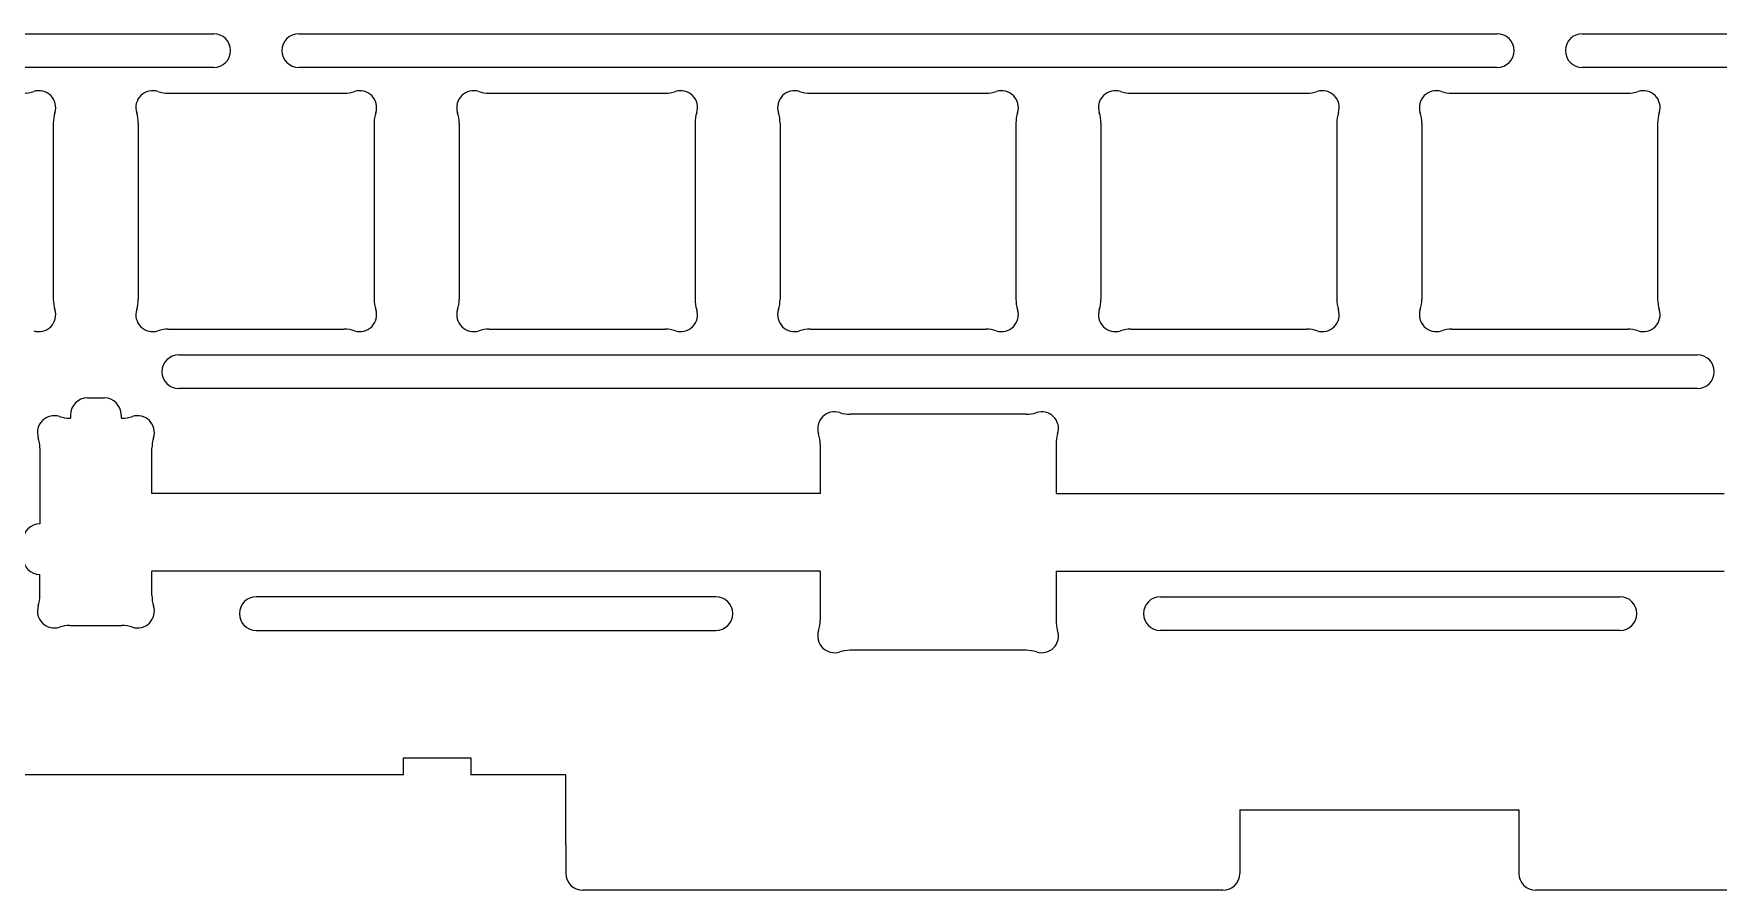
# Model space of a CAD drawing. Extents: x -8 to 2436, y -644 to 467.
# Drawn here: x 93.7 to 193.7, y -355 to -304.2 of the extents above; entities that cross this region are included whole.
import ezdxf

# ---------------------------------------------------------------- set-up
doc = ezdxf.new("R2010")
doc.units = 0
doc.header["$MEASUREMENT"] = 0

msp = doc.modelspace()

# ---------------------------------------------------------------- linework, layer by layer
at = {"linetype": 'Continuous'}
for p, q in [((35.28925, -304.1877), (104.35611, -304.1877)), ((109.40636, -304.1877), (180.55626, -304.1877)), ((185.60626, -304.1877), (256.75616, -304.1877)), ((104.35611, -306.1877), (35.28925, -306.1877)), ((180.55626, -306.1877), (109.40636, -306.1877)), ((256.75616, -306.1877), (185.60626, -306.1877)), ((102.28256, -323.23765), (192.44196, -323.23765)), ((192.44196, -325.23765), (102.28256, -325.23765)), ((134.16836, -337.58727), (106.88111, -337.58727)), ((160.55516, -337.58727), (187.84336, -337.5883)), ((106.88111, -339.58727), (134.16836, -339.58727)), ((187.84336, -339.5883), (160.55516, -339.58727)), ((115.61873, -348.15), (115.61873, -347.15)), ((115.61873, -347.15), (119.61873, -347.15)), ((119.61873, -347.15), (119.61873, -348.15)), ((115.61873, -348.15), (79.91873, -348.15)), ((125.26871, -348.15), (119.61873, -348.15)), ((125.26871, -352.3), (125.26871, -348.15)), ((165.26871, -350.225), (181.84374, -350.225)), ((125.26871, -352.3), (125.26871, -354)), ((165.26871, -352.3), (165.26871, -354)), ((181.84374, -352.3), (181.84374, -354)), ((220.84374, -355), (182.84374, -355))]:
    msp.add_line(p, q, dxfattribs=at)
for p, q in [((101.66054, -307.7127), (112.10169, -307.7127)), ((120.71069, -307.7127), (131.15184, -307.7127)), ((139.76069, -307.7127), (150.20184, -307.7127)), ((158.81069, -307.7127), (169.25184, -307.7127)), ((177.86069, -307.7127), (188.30184, -307.7127)), ((94.83111, -309.49212), (94.83111, -319.93327)), ((99.88111, -309.49212), (99.88111, -319.93327)), ((113.88111, -309.49212), (113.88111, -319.93327)), ((118.93126, -309.49212), (118.93126, -319.93327)), ((132.93126, -309.49212), (132.93126, -319.93327)), ((137.98126, -309.49212), (137.98126, -319.93327)), ((151.98126, -309.49212), (151.98126, -319.93327)), ((157.03126, -309.49212), (157.03126, -319.93327)), ((171.03126, -309.49212), (171.03126, -319.93327)), ((176.08126, -309.49212), (176.08126, -319.93327)), ((190.08126, -309.49212), (190.08126, -319.93327)), ((101.66054, -321.7127), (112.10169, -321.7127)), ((120.71069, -321.7127), (131.15184, -321.7127)), ((139.76069, -321.7127), (150.20184, -321.7127)), ((158.81069, -321.7127), (169.25184, -321.7127)), ((177.86069, -321.7127), (188.30184, -321.7127)), ((96.86276, -325.7922), (97.86276, -325.7922)), ((95.81719, -326.9922), (95.86276, -326.9922)), ((95.86276, -326.7922), (95.86276, -326.9922)), ((98.86276, -326.7922), (98.86276, -326.9922)), ((98.90834, -326.9922), (98.86276, -326.9922)), ((152.58234, -326.7626), (142.14119, -326.7626)), ((94.03776, -328.77162), (94.03776, -333.2622)), ((100.68776, -331.4622), (100.68776, -328.77162)), ((140.36176, -328.54202), (140.36176, -331.4626)), ((154.36176, -328.54202), (154.36176, -331.4626)), ((140.36176, -331.4626), (100.68776, -331.4622)), ((154.36176, -331.4626), (194.03676, -331.4634)), ((94.03776, -337.51277), (94.03776, -336.2622)), ((140.36176, -336.0626), (100.68776, -336.0622)), ((100.68776, -337.51277), (100.68776, -336.0622)), ((140.36176, -336.0626), (140.36176, -338.98317)), ((154.36176, -336.0626), (194.03676, -336.0634)), ((154.36176, -336.0626), (154.36176, -338.98317)), ((95.81719, -339.2922), (98.90834, -339.2922)), ((152.58234, -340.7626), (142.14119, -340.7626)), ((165.26871, -350.225), (165.26871, -352.3)), ((181.84374, -350.225), (181.84374, -352.3)), ((164.26871, -355), (126.26871, -355))]:
    msp.add_line(p, q)
for centre, start, end in [((104.35611, -305.1877), 360, 90), ((104.35611, -305.1877), 270, 0), ((126.26871, -354), 180, 270)]:
    msp.add_arc(centre, 1, start, end, dxfattribs=at)
at = {"color": 7, "true_color": 0xffffff}
for centre, start, end in [((109.40636, -305.1877), 90, 270), ((180.55626, -305.1877), 270, 90), ((185.60626, -305.1877), 90, 270), ((102.28256, -324.23765), 90, 270), ((192.44196, -324.23765), 270, 90), ((106.88111, -338.58727), 90, 270), ((134.16836, -338.58727), 270, 90), ((160.55516, -338.58727), 90, 270), ((187.84336, -338.5883), 270, 90)]:
    msp.add_arc(centre, 1, start, end, dxfattribs=at)
for centre, radius, start, end in [((93.05169, -305.7127), 2, 270, 287.9762618), ((93.97756, -308.56625), 1, 342.0237382, 107.9762618), ((100.73467, -308.56625), 1, 72.0237382, 197.9762618), ((101.66054, -305.7127), 2, 252.0237382, 270), ((112.10169, -305.7127), 2, 270, 287.9762618), ((113.02756, -308.56625), 1, 342.0237382, 107.9762618), ((119.78482, -308.56625), 1, 72.0237382, 197.9762618), ((120.71069, -305.7127), 2, 252.0237382, 270), ((131.15184, -305.7127), 2, 270, 287.9762618), ((132.07771, -308.56625), 1, 342.0237382, 107.9762618), ((138.83482, -308.56625), 1, 72.0237382, 197.9762618), ((139.76069, -305.7127), 2, 252.0237382, 270), ((150.20184, -305.7127), 2, 270, 287.9762618), ((151.12771, -308.56625), 1, 342.0237382, 107.9762618), ((157.88482, -308.56625), 1, 72.0237382, 197.9762618), ((158.81069, -305.7127), 2, 252.0237382, 270), ((169.25184, -305.7127), 2, 270, 287.9762618), ((170.17771, -308.56625), 1, 342.0237382, 107.9762618), ((176.93482, -308.56625), 1, 72.0237382, 197.9762618), ((177.86069, -305.7127), 2, 252.0237382, 270), ((188.30184, -305.7127), 2, 270, 287.9762618), ((189.22771, -308.56625), 1, 342.0237382, 107.9762618), ((96.83111, -309.49212), 2, 162.0237382, 180), ((97.88111, -309.49212), 2, 0, 17.9762618), ((115.88111, -309.49212), 2, 162.0237382, 180), ((116.93126, -309.49212), 2, 0, 17.9762618), ((134.93126, -309.49212), 2, 162.0237382, 180), ((135.98126, -309.49212), 2, 0, 17.9762618), ((153.98126, -309.49212), 2, 162.0237382, 180), ((155.03126, -309.49212), 2, 0, 17.9762618), ((173.03126, -309.49212), 2, 162.0237382, 180), ((174.08126, -309.49212), 2, 0, 17.9762618), ((192.08126, -309.49212), 2, 162.0237382, 180), ((96.83111, -319.93327), 2, 180, 197.9762618), ((97.88111, -319.93327), 2, 342.0237382, 0), ((115.88111, -319.93327), 2, 180, 197.9762618), ((116.93126, -319.93327), 2, 342.0237382, 0), ((134.93126, -319.93327), 2, 180, 197.9762618), ((135.98126, -319.93327), 2, 342.0237382, 0), ((153.98126, -319.93327), 2, 180, 197.9762618), ((155.03126, -319.93327), 2, 342.0237382, 0), ((173.03126, -319.93327), 2, 180, 197.9762618), ((174.08126, -319.93327), 2, 342.0237382, 0), ((192.08126, -319.93327), 2, 180, 197.9762618), ((93.97756, -320.85914), 1, 252.0237382, 17.9762618), ((100.73467, -320.85914), 1, 162.0237382, 287.9762618), ((113.02756, -320.85914), 1, 252.0237382, 17.9762618), ((119.78482, -320.85914), 1, 162.0237382, 287.9762618), ((132.07771, -320.85914), 1, 252.0237382, 17.9762618), ((138.83482, -320.85914), 1, 162.0237382, 287.9762618), ((151.12771, -320.85914), 1, 252.0237382, 17.9762618), ((157.88482, -320.85914), 1, 162.0237382, 287.9762618), ((170.17771, -320.85914), 1, 252.0237382, 17.9762618), ((176.93482, -320.85914), 1, 162.0237382, 287.9762618), ((189.22771, -320.85914), 1, 252.0237382, 17.9762618), ((101.66054, -323.7127), 2, 90, 107.9762618), ((112.10169, -323.7127), 2, 72.0237382, 90), ((120.71069, -323.7127), 2, 90, 107.9762618), ((131.15184, -323.7127), 2, 72.0237382, 90), ((139.76069, -323.7127), 2, 90, 107.9762618), ((150.20184, -323.7127), 2, 72.0237382, 90), ((158.81069, -323.7127), 2, 90, 107.9762618), ((169.25184, -323.7127), 2, 72.0237382, 90), ((177.86069, -323.7127), 2, 90, 107.9762618), ((188.30184, -323.7127), 2, 72.0237382, 90), ((96.86276, -326.7922), 1, 90, 180), ((97.86276, -326.7922), 1, 360, 90), ((94.89132, -327.84575), 1, 72.0237382, 197.9762618), ((95.81719, -324.9922), 2, 252.0237382, 270), ((98.90834, -324.9922), 2, 270, 287.9762618), ((99.83421, -327.84575), 1, 342.0237382, 107.9762618), ((141.21532, -327.61615), 1, 72.0237382, 197.9762618), ((142.14119, -324.7626), 2, 252.0237382, 270), ((152.58234, -324.7626), 2, 270, 287.9762618), ((153.50821, -327.61615), 1, 342.0237382, 107.9762618), ((138.36176, -328.54202), 2, 0, 17.9762618), ((156.36176, -328.54202), 2, 162.0237382, 180), ((92.03776, -328.77162), 2, 0, 17.9762618), ((102.68776, -328.77162), 2, 162.0237382, 180), ((94.03776, -334.2622), 1, 90, 180), ((94.03776, -335.2622), 1, 180, 270), ((92.03776, -337.51277), 2, 342.0237382, 0), ((102.68776, -337.51277), 2, 180, 197.9762618), ((94.89132, -338.43864), 1, 162.0237382, 287.9762618), ((99.83421, -338.43864), 1, 252.0237382, 17.9762618), ((138.36176, -338.98317), 2, 342.0237382, 0), ((156.36176, -338.98317), 2, 180, 197.9762618), ((95.81719, -341.2922), 2, 90, 107.9762618), ((98.90834, -341.2922), 2, 72.0237382, 90), ((141.21532, -339.90904), 1, 162.0237382, 287.9762618), ((153.50821, -339.90904), 1, 252.0237382, 17.9762618), ((142.14119, -342.7626), 2, 90, 107.9762618), ((152.58234, -342.7626), 2, 72.0237382, 90), ((164.26871, -354), 1, 270, 0), ((182.84374, -354), 1, 180, 270)]:
    msp.add_arc(centre, radius, start, end)

doc.saveas('drawing.dxf')
